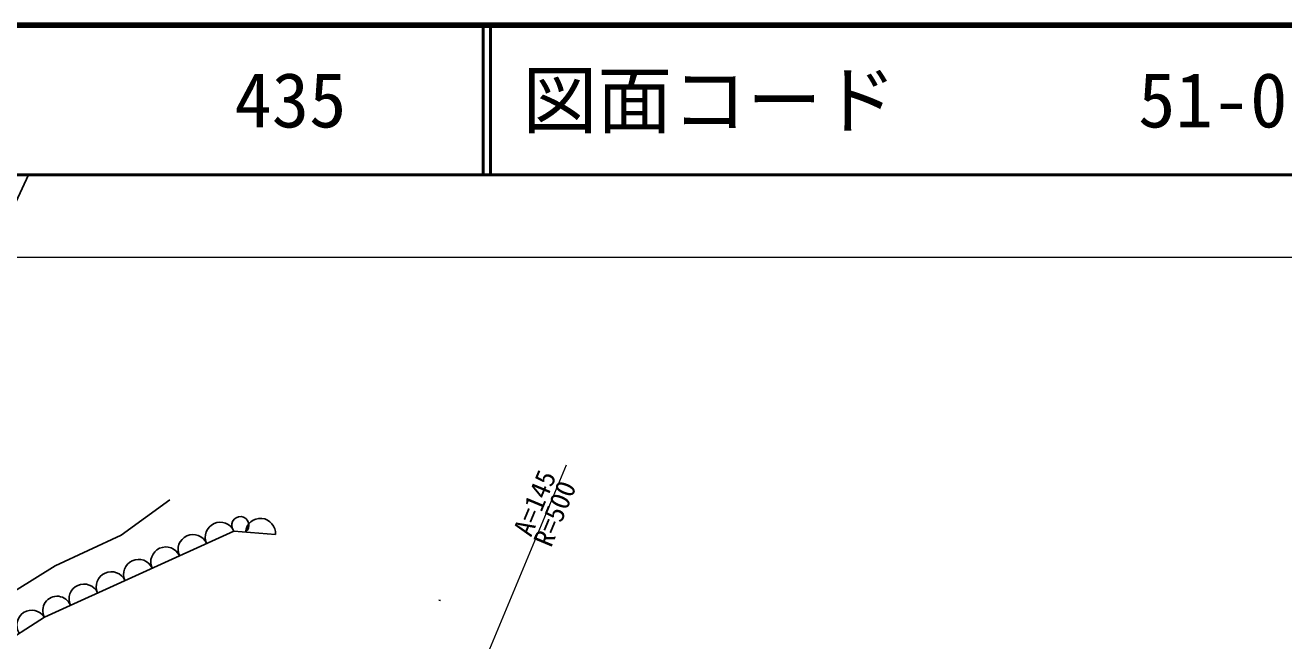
# Model space of a CAD drawing. Units: millimetres, scale not verified. Extents: x 40000 to 680000, y 20000 to 380000.
# Drawn here: x 87157 to 171257, y 338866 to 380000 of the extents above; entities that cross this region are included whole.
import ezdxf
from ezdxf.enums import TextEntityAlignment as Align

# ---------------------------------------------------------------- set-up
doc = ezdxf.new("R2010")
doc.units = ezdxf.units.MM
doc.header["$LTSCALE"] = 1000
for name, color, linetype, lineweight in [('M-BGD', 7, 'Continuous', 25), ('M-STR-HTXT', 7, 'Continuous', 13), ('M-TTL', 2, 'Continuous', 140), ('M-TTL-LINE', 7, 'Continuous', 50)]:
    doc.layers.add(name, color=color, linetype=linetype, lineweight=lineweight)
doc.layers.add('M-TTL-TXT', color=7, linetype='Continuous')
doc.styles.add('ＭＳ ゴシック', font='')
doc.styles.get('ＭＳ ゴシック').set_extended_font_data('MS Gothic')

msp = doc.modelspace()

# ---------------------------------------------------------------- linework, layer by layer
at = {"layer": 'M-BGD'}
for p, q in [((87376, 370000), (68095, 328622)), ((96823, 348279), (93581, 345930)), ((101103, 346202), (88439, 340455)), ((93581, 345930), (89159, 343873)), ((103878, 345963), (101103, 346202)), ((89159, 343873), (82760, 339895)), ((114796, 341590), (114897, 341551)), ((88439, 340455), (79618, 334759))]:
    msp.add_line(p, q, dxfattribs=at)
for centre, radius, start, end in [((100192, 345789), 1000, 24.40749, 204.40749), ((101530, 346590), 577, 307.95936, 222.21378), ((102881, 346049), 1000, 355.08657, 175.08657), ((98371, 344962), 1000, 24.40749, 204.40749), ((96550, 344136), 1000, 24.40749, 204.40749), ((94728, 343309), 1000, 24.40749, 204.40749), ((92907, 342483), 1000, 24.40749, 204.40749), ((91086, 341656), 1000, 24.40749, 204.40749), ((89288, 340890), 955, 21.67983, 207.13514), ((87600, 339911), 1000, 32.95154, 212.95154)]:
    msp.add_arc(centre, radius, start, end, dxfattribs=at)
at = {"layer": 'M-STR-HTXT'}
for p, q in [((84818, 364509), (269220, 364509)), ((114204, 328717), (123317, 350621))]:
    msp.add_line(p, q, dxfattribs=at)
at = {"layer": 'M-TTL'}
msp.add_line((680000, 380000), (40000, 380000), dxfattribs=at)
at = {"layer": 'M-TTL-LINE'}
for p, q in [((117750, 380000), (117750, 370000)), ((118250, 380000), (118250, 370000)), ((40000, 370000), (680000, 370000))]:
    msp.add_line(p, q, dxfattribs=at)

# ---------------------------------------------------------------- texts
at = {"layer": 'M-STR-HTXT', "style": 'ＭＳ ゴシック'}
for s, p in [('A=145', (121324, 345601)), ('R=500', (122659, 344890))]:
    msp.add_text(s, height=1320, rotation=67.41, dxfattribs=at).set_placement(p, align=Align.BOTTOM_LEFT)
at = {"layer": 'M-TTL-TXT', "style": 'ＭＳ ゴシック'}
for s, p in [('435', (101142, 375000)), ('図面コード', (120380, 375000)), ('51-0', (161521, 375000))]:
    msp.add_text(s, height=3666, dxfattribs=at).set_placement(p, align=Align.MIDDLE_LEFT)

doc.saveas('drawing.dxf')
